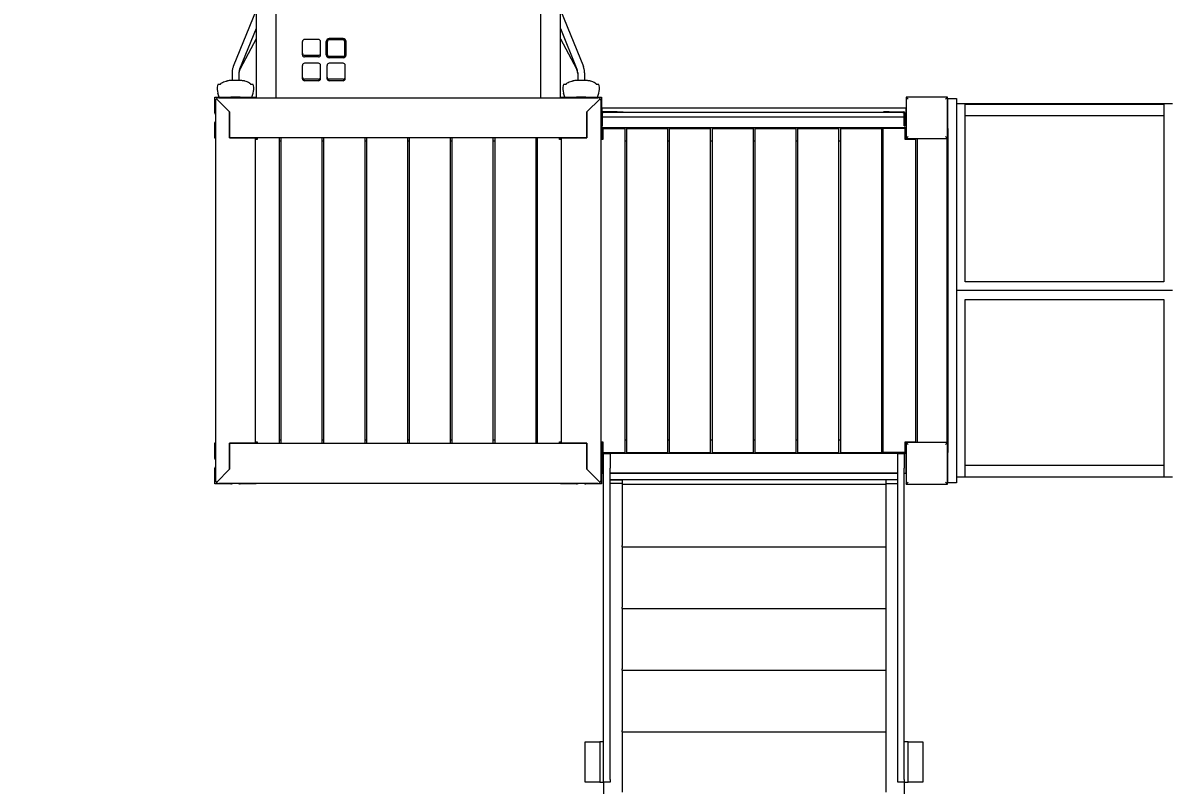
# Model space of a CAD drawing. Extents: x -13189 to 8473, y -8565 to 17872.
# Drawn here: x 308 to 2958, y -3065 to -1300 of the extents above; entities that cross this region are included whole.
import ezdxf

# ---------------------------------------------------------------- set-up
doc = ezdxf.new("R2010")
doc.units = 0
doc.header["$LTSCALE"] = 5
doc.header["$PDMODE"] = 33
doc.header["$PDSIZE"] = 20
for name, color, linetype in [('PRODUCT', 3, 'CONTINUOUS'), ('REFERENCE', 9, 'CONTINUOUS'), ('REVIEW_REQUIRED', 30, 'CONTINUOUS'), ('SAFETY_ZONE', 1, 'CONTINUOUS')]:
    doc.layers.add(name, color=color, linetype=linetype)
doc.styles.add('LG1', font='arial.ttf', dxfattribs={"height": 185})
doc.dimstyles.new('LG_DIM', dxfattribs={"dimtxt": 185, "dimasz": 120, "dimexe": 50, "dimexo": 1, "dimgap": 50, "dimtad": 1, "dimdec": 0, "dimrnd": 10, "dimtxsty": 'LG1', "dimcen": 2.5, "dimclrt": 4, "dimadec": 4, "dimazin": 3, "dimtfac": 1, "dimtdec": 1, "dimtmove": 0, "dimatfit": 3, "dimarcsym": 0})

# ---------------------------------------------------------------- blocks, each defined once
blk = doc.blocks.new('*D4')
at = {"layer": 'REFERENCE', "color": 0, "transparency": 16777216}
for p in [(7074.4, -285.1), (-5530, -747.5), (7074.4, -7182.7)]:
    blk.add_point(p, dxfattribs=at)
at = {"layer": 'REVIEW_REQUIRED', "color": 0, "lineweight": -2, "transparency": 16777216}
for p, q in [((7074.4, -286.1), (7074.4, -7232.7)), ((-5530, -748.5), (-5530, -7232.7)), ((-5410, -7182.7), (134.1, -7182.7)), ((6954.4, -7182.7), (1410.3, -7182.7))]:
    blk.add_line(p, q, dxfattribs=at)
at = {"layer": 'REVIEW_REQUIRED', "color": 0, "transparency": 16777216}
for points in [[(-5410, -7162.7), (-5410, -7202.7), (-5530, -7182.7)], [(6954.4, -7162.7), (6954.4, -7202.7), (7074.4, -7182.7)]]:
    blk.add_solid(points, dxfattribs=at)
at = {"layer": 'REVIEW_REQUIRED', "color": 4, "transparency": 16777216, "char_height": 185, "attachment_point": 5, "style": 'LG1'}
for s, insert in [('\\A1;12600 mm', (772.2, -7038.3)), ('\\A1;[41\'-4{\\H1.000000x;\\S5/8;}"]', (772.2, -7476.5))]:
    blk.add_mtext(s, dxfattribs=dict(at, insert=insert))
blk = doc.blocks.new('*D5')
at = {"layer": 'REFERENCE', "color": 0, "transparency": 16777216}
for p in [(3900, 7859.7), (-2500, -5459.7), (7695.8, -5459.7)]:
    blk.add_point(p, dxfattribs=at)
at = {"layer": 'REVIEW_REQUIRED', "color": 0, "lineweight": -2, "transparency": 16777216}
for p, q in [((3901, 7859.7), (7745.8, 7859.7)), ((7695.8, 7739.7), (7695.8, 3779.3)), ((7695.8, -5339.7), (7695.8, 3130.7)), ((-2499, -5459.7), (7745.8, -5459.7))]:
    blk.add_line(p, q, dxfattribs=at)
at = {"layer": 'REVIEW_REQUIRED', "color": 0, "transparency": 16777216}
for points in [[(7675.8, 7739.7), (7715.8, 7739.7), (7695.8, 7859.7)], [(7675.8, -5339.7), (7715.8, -5339.7), (7695.8, -5459.7)]]:
    blk.add_solid(points, dxfattribs=at)
at = {"layer": 'REVIEW_REQUIRED', "color": 4, "transparency": 16777216, "insert": (7695.8, 3455), "char_height": 185, "attachment_point": 5, "style": 'LG1'}
blk.add_mtext('\\A1;13320 mm\\P [43\'-8 13/16"]', dxfattribs=at)
blk = doc.blocks.new('*D6')
at = {"layer": 'REFERENCE', "color": 0, "transparency": 16777216}
for p in [(3300, 5864.7), (-6041.1, -3464.7), (-3100, -3464.7)]:
    blk.add_point(p, dxfattribs=at)
at = {"layer": 'REVIEW_REQUIRED', "color": 0, "lineweight": -2, "transparency": 16777216}
for p, q in [((3299, 5864.7), (-6091.1, 5864.7)), ((-6041.1, 5744.7), (-6041.1, 2570)), ((-6041.1, -3344.7), (-6041.1, 1921.4)), ((-3101, -3464.7), (-6091.1, -3464.7))]:
    blk.add_line(p, q, dxfattribs=at)
at = {"layer": 'REVIEW_REQUIRED', "color": 0, "transparency": 16777216}
for points in [[(-6061.1, 5744.7), (-6021.1, 5744.7), (-6041.1, 5864.7)], [(-6061.1, -3344.7), (-6021.1, -3344.7), (-6041.1, -3464.7)]]:
    blk.add_solid(points, dxfattribs=at)
at = {"layer": 'REVIEW_REQUIRED', "color": 4, "transparency": 16777216, "insert": (-6041.1, 2245.7), "char_height": 185, "attachment_point": 5, "style": 'LG1'}
blk.add_mtext('\\A1;9330 mm\\P [30\'-7 9/16"]', dxfattribs=at)
blk = doc.blocks.new('Variteemalayerit')
at = {"layer": 'REVIEW_REQUIRED', "invisible_edges": 15}
for points in [[(-10000, -10000, -5), (10000, -10000, -5), (10000, 10000, -5), (-10000, 10000, -5)], [(-10000, -10000, -5), (-10000, -10000, -2000), (10000, -10000, -2000), (10000, -10000, -5)]]:
    blk.add_3dface(points, dxfattribs=at)
blk = doc.blocks.new('*D9')
at = {"layer": 'REFERENCE', "color": 0, "transparency": 16777216}
for p in [(7074.4, -286.1), (-5727.5, -747.5), (7074.4, -8119.4)]:
    blk.add_point(p, dxfattribs=at)
at = {"layer": 'REVIEW_REQUIRED', "color": 0, "lineweight": -2, "transparency": 16777216}
for p, q in [((7074.4, -287.1), (7074.4, -8169.4)), ((-5727.5, -748.5), (-5727.5, -8169.4)), ((-5607.5, -8119.4), (24.1, -8119.4)), ((6954.4, -8119.4), (1322.8, -8119.4))]:
    blk.add_line(p, q, dxfattribs=at)
at = {"layer": 'REVIEW_REQUIRED', "color": 0, "transparency": 16777216}
for points in [[(-5607.5, -8099.4), (-5607.5, -8139.4), (-5727.5, -8119.4)], [(6954.4, -8099.4), (6954.4, -8139.4), (7074.4, -8119.4)]]:
    blk.add_solid(points, dxfattribs=at)
at = {"layer": 'REVIEW_REQUIRED', "color": 4, "transparency": 16777216, "char_height": 185, "attachment_point": 5, "style": 'LG1'}
for s, insert in [('\\A1;12800 mm', (673.4, -7974.9)), ('\\A1;[42\'-0 3/8"]', (673.4, -8289.1))]:
    blk.add_mtext(s, dxfattribs=dict(at, insert=insert))

msp = doc.modelspace()

# ---------------------------------------------------------------- linework, layer by layer
at = {"layer": 'PRODUCT', "linetype": 'Continuous', "lineweight": 0}
for p, q in [((848, 783.9), (848, -1473.5)), ((893, 783.9), (893, -1473.5)), ((1507, -1473.5), (1507, 783.9)), ((1552, -1473.5), (1552, 783.9)), ((848, -1271), (794.8, -1401.3)), ((1552, -1271), (1605.2, -1401.3)), ((848, -1313.3), (809.6, -1407.4)), ((1552, -1313.3), (1590.4, -1407.4)), ((848, -1336.8), (810.6, -1406.9)), ((955, -1374.3), (955, -1343.3)), ((992, -1338.5), (960, -1338.5)), ((997, -1374.3), (997, -1343.3)), ((1010, -1374.3), (1010, -1343.3)), ((1013, -1342.9), (1013, -1343.3)), ((1013, -1374.3), (1013, -1343.3)), ((1049, -1336.5), (1017, -1336.5)), ((1049, -1339.1), (1017, -1339.1)), ((1049, -1339.4), (1017, -1339.4)), ((1053, -1342.9), (1053, -1343.3)), ((1053, -1374.3), (1053, -1343.3)), ((1056, -1374.3), (1056, -1343.3)), ((1552, -1336.8), (1589.4, -1406.9)), ((992, -1375.4), (960, -1375.4)), ((1049, -1378.2), (1017, -1378.2)), ((955, -1429.5), (955, -1398.5)), ((992, -1379.1), (960, -1379.1)), ((992, -1393.7), (960, -1393.7)), ((997, -1429.5), (997, -1398.5)), ((1012, -1429.5), (1012, -1398.5)), ((1049, -1380.7), (1017, -1380.7)), ((1049, -1381.1), (1017, -1381.1)), ((1049, -1393.7), (1017, -1393.7)), ((1054, -1429.5), (1054, -1398.5)), ((792, -1415.7), (792, -1433.5)), ((808, -1415.7), (808, -1433.5)), ((992, -1430.6), (960, -1430.6)), ((1049, -1430.6), (1017, -1430.6)), ((1592, -1415.7), (1592, -1433.5)), ((1608, -1415.7), (1608, -1433.5)), ((764.7, -1442.5), (759.6, -1442.5)), ((800, -1433.5), (789.9, -1433.5)), ((810.1, -1433.5), (800, -1433.5)), ((840.4, -1442.5), (835.3, -1442.5)), ((992, -1434.3), (960, -1434.3)), ((1049, -1434.3), (1017, -1434.3)), ((1564.7, -1442.5), (1559.6, -1442.5)), ((1600, -1433.5), (1589.9, -1433.5)), ((1610.1, -1433.5), (1600, -1433.5)), ((1640.4, -1442.5), (1635.3, -1442.5)), ((752.5, -1509), (752.5, -1472.5)), ((752.5, -1472.5), (789, -1472.5)), ((753.5, -1481.5), (753.5, -2358.5)), ((786.5, -1506.5), (755.8, -1475.8)), ((786.5, -1506.5), (755.8, -1475.8)), ((762.5, -1472.5), (759.2, -1463)), ((761.5, -1473.5), (1638.5, -1473.5)), ((800, -1472.5), (789, -1472.5)), ((811, -1472.5), (800, -1472.5)), ((811, -1472.5), (847.5, -1472.5)), ((837.5, -1472.5), (840.8, -1463)), ((847.5, -1472.5), (847.5, -1473.5)), ((1552.5, -1473.5), (1552.5, -1472.5)), ((1552.5, -1472.5), (1589, -1472.5)), ((1562.5, -1472.5), (1559.2, -1463)), ((1600, -1472.5), (1589, -1472.5)), ((1611, -1472.5), (1600, -1472.5)), ((1611, -1472.5), (1647.5, -1472.5)), ((1644.2, -1475.8), (1613.5, -1506.5)), ((1644.2, -1475.8), (1613.5, -1506.5)), ((1637.5, -1472.5), (1640.8, -1463)), ((1646.5, -2358.5), (1646.5, -1481.5)), ((1647.5, -1472.5), (1647.5, -1509)), ((2448, -1472), (2352, -1472)), ((2352, -1472), (2352, -1568)), ((2448, -1568), (2448, -1472)), ((2448.9, -1545), (2448.9, -1475)), ((2448.9, -1475), (2468.9, -1475)), ((2468.9, -1475), (2468.9, -1545)), ((786.5, -1506.5), (786.5, -1566.5)), ((786.5, -1566.5), (786.5, -1506.5)), ((1613.5, -1566.5), (1613.5, -1506.5)), ((1613.5, -1506.5), (1613.5, -1566.5)), ((1647.5, -1508), (1647.7, -1508)), ((1647.5, -1528.3), (1647.5, -1509)), ((2352, -1497.5), (1648, -1497.5)), ((1648, -1497.5), (1648, -1507.3)), ((1649.5, -1528.3), (1649.5, -1509)), ((1650.5, -1506), (1650.5, -1508)), ((1674, -1506), (1650.5, -1506)), ((1650.5, -1506), (1650.5, -1506)), ((1650.5, -1508), (1650.5, -1508)), ((1652.4, -1508), (1650.5, -1508)), ((2344.6, -1508), (1652.4, -1508)), ((1674, -1506), (1674, -1508)), ((1683.7, -1506), (1674, -1506)), ((1683.7, -1506), (1683.7, -1508)), ((1683.7, -1506), (1697.5, -1506)), ((1697.5, -1508), (1697.5, -1506)), ((2313.3, -1506), (2299.5, -1506)), ((2299.5, -1506), (2299.5, -1508)), ((2313.3, -1506), (2313.3, -1508)), ((2313.3, -1506), (2323, -1506)), ((2323, -1506), (2323, -1508)), ((2323, -1506), (2346.5, -1506)), ((2344.6, -1508), (2346.5, -1508)), ((2346.5, -1506), (2346.5, -1508)), ((2346.5, -1506), (2346.5, -1506)), ((2346.5, -1508), (2346.5, -1508)), ((2347.5, -1528.3), (2347.5, -1509)), ((2349.3, -1508), (2349.5, -1508)), ((2349.5, -1509), (2349.5, -1508)), ((2349.5, -1528.3), (2349.5, -1509)), ((2352, -1542.5), (2352, -1497.5)), ((2968.5, -1488), (2468.9, -1488)), ((2968.5, -1488), (2468.9, -1488)), ((2488.5, -1488.5), (2948.5, -1488.5)), ((2488.5, -1900), (2488.5, -1488.5)), ((2948.5, -1488.5), (2948.5, -1900)), ((752.5, -1567.5), (752.5, -1531)), ((1649.5, -1528.3), (1647.5, -1528.3)), ((1647.5, -1531), (1647.5, -1528.3)), ((1647.5, -1531), (1647.5, -1567.5)), ((1649.5, -1518), (2347.5, -1518)), ((1649.5, -1538.3), (1649.5, -1528.3)), ((2347.5, -1538.3), (2347.5, -1528.3)), ((2347.5, -1528.3), (2349.5, -1528.3)), ((2349.5, -1538.3), (2349.5, -1528.3)), ((2948.5, -1515.5), (2488.5, -1515.5)), ((1647.5, -1538.3), (1649.5, -1538.3)), ((1648, -1538.3), (1648, -1542.5)), ((1648, -1542.5), (2352, -1542.5)), ((1649, -1570), (1649, -1542.5)), ((1650, -1545), (1650, -1570)), ((1650, -1545), (1701, -1545)), ((1701, -1545), (1701, -2295)), ((1705, -1545), (1800, -1545)), ((1705, -1545), (1705, -2295)), ((1800, -1545), (1800, -2295)), ((1804, -1545), (1899, -1545)), ((1804, -1545), (1804, -2295)), ((1899, -1545), (1899, -2295)), ((1903, -1545), (1998, -1545)), ((1903, -1545), (1903, -2295)), ((1998, -1545), (1998, -2295)), ((2002, -1545), (2097, -1545)), ((2002, -1545), (2002, -2295)), ((2097, -1545), (2097, -2295)), ((2101, -1545), (2196, -1545)), ((2101, -1545), (2101, -2295)), ((2196, -1545), (2196, -2295)), ((2200, -1545), (2295, -1545)), ((2200, -1545), (2200, -2295)), ((2295, -1545), (2295, -2295)), ((2299, -2295), (2299, -1545)), ((2350, -1545), (2299, -1545)), ((2347.5, -1538.3), (2349.5, -1538.3)), ((2350, -1570), (2350, -1545)), ((2351, -1570), (2351, -1542.5)), ((2448.9, -1545), (2448.9, -2295)), ((2468.9, -1545), (2468.9, -2295)), ((753.5, -1567.5), (752.5, -1567.5)), ((786.5, -1566.5), (846.5, -1566.5)), ((1613.5, -1566.5), (786.5, -1566.5)), ((846.5, -2273.5), (846.5, -1566.5)), ((847.5, -1567.5), (846.5, -1567.5)), ((850, -1570), (846.5, -1570)), ((847.5, -1566.5), (847.5, -1567.5)), ((849, -1570), (849, -1566.5)), ((850, -1566.5), (850, -1570)), ((901, -1566.5), (901, -2273.5)), ((905, -1574.4), (901, -1574.4)), ((905, -1566.5), (905, -2273.5)), ((1000, -1566.5), (1000, -2273.5)), ((1004, -1574.4), (1000, -1574.4)), ((1004, -1566.5), (1004, -2273.5)), ((1099, -1566.5), (1099, -2273.5)), ((1103, -1574.4), (1099, -1574.4)), ((1103, -1566.5), (1103, -2273.5)), ((1198, -1566.5), (1198, -2273.5)), ((1202, -1574.4), (1198, -1574.4)), ((1202, -1566.5), (1202, -2273.5)), ((1297, -1566.5), (1297, -2273.5)), ((1301, -1574.4), (1297, -1574.4)), ((1301, -1566.5), (1301, -2273.5)), ((1396, -1566.5), (1396, -2273.5)), ((1400, -1574.4), (1396, -1574.4)), ((1400, -1566.5), (1400, -2273.5)), ((1495, -1566.5), (1495, -2273.5)), ((1499, -1574.4), (1495, -1574.4)), ((1499, -2273.5), (1499, -1566.5)), ((1550, -1570), (1550, -1566.5)), ((1553.5, -1570), (1550, -1570)), ((1551, -1570), (1551, -1566.5)), ((1552.5, -1567.5), (1552.5, -1566.5)), ((1553.5, -1567.5), (1552.5, -1567.5)), ((1553.5, -1566.5), (1613.5, -1566.5)), ((1553.5, -1566.5), (1553.5, -2273.5)), ((1647.5, -1567.5), (1646.5, -1567.5)), ((1650, -1570), (1646.5, -1570)), ((1705, -1574.4), (1701, -1574.4)), ((1804, -1574.4), (1800, -1574.4)), ((1903, -1574.4), (1899, -1574.4)), ((2002, -1574.4), (1998, -1574.4)), ((2101, -1574.4), (2097, -1574.4)), ((2200, -1574.4), (2196, -1574.4)), ((2299, -1574.4), (2295, -1574.4)), ((2375, -1570), (2350, -1570)), ((2352, -1568), (2448, -1568)), ((2375, -2270), (2375, -1570)), ((2377.5, -1568.5), (2377.5, -2272)), ((2447.5, -1568.5), (2377.5, -1568.5)), ((2447.5, -2272), (2447.5, -1568.5)), ((2948.5, -1900), (2488.5, -1900)), ((2968.5, -1920), (2468.9, -1920)), ((2968.5, -1920.2), (2468.9, -1920.2)), ((2488.5, -1940.4), (2948.5, -1940.4)), ((2488.5, -2351.8), (2488.5, -1940.4)), ((2948.5, -1940.4), (2948.5, -2351.8)), ((752.5, -2309), (752.5, -2272.5)), ((752.5, -2272.5), (753.5, -2272.5)), ((786.5, -2333.5), (786.5, -2273.5)), ((786.5, -2273.5), (1613.5, -2273.5)), ((846.5, -2273.5), (786.5, -2273.5)), ((786.5, -2273.5), (786.5, -2333.5)), ((846.5, -2270), (850, -2270)), ((846.5, -2272.5), (847.5, -2272.5)), ((847.5, -2272.5), (847.5, -2273.5)), ((849, -2270), (849, -2273.5)), ((850, -2270), (850, -2273.5)), ((901, -2265.6), (905, -2265.6)), ((1000, -2265.6), (1004, -2265.6)), ((1099, -2265.6), (1103, -2265.6)), ((1198, -2265.6), (1202, -2265.6)), ((1297, -2265.6), (1301, -2265.6)), ((1396, -2265.6), (1400, -2265.6)), ((1495, -2265.6), (1499, -2265.6)), ((1550, -2270), (1553.5, -2270)), ((1550, -2273.5), (1550, -2270)), ((1551, -2270), (1551, -2273.5)), ((1552.5, -2273.5), (1552.5, -2272.5)), ((1552.5, -2272.5), (1553.5, -2272.5)), ((1613.5, -2273.5), (1553.5, -2273.5)), ((1613.5, -2273.5), (1613.5, -2333.5)), ((1613.5, -2333.5), (1613.5, -2273.5)), ((1646.5, -2270), (1650, -2270)), ((1646.5, -2272.5), (1647.5, -2272.5)), ((1647.5, -2272.5), (1647.5, -2309)), ((1649, -2270), (1649, -2297.5)), ((1650, -2270), (1650, -2295)), ((1701, -2265.6), (1705, -2265.6)), ((1800, -2265.6), (1804, -2265.6)), ((1899, -2265.6), (1903, -2265.6)), ((1998, -2265.6), (2002, -2265.6)), ((2097, -2265.6), (2101, -2265.6)), ((2196, -2265.6), (2200, -2265.6)), ((2295, -2265.6), (2299, -2265.6)), ((2350, -2270), (2375, -2270)), ((2350, -2295), (2350, -2270)), ((2351, -2270), (2351, -2297.5)), ((2448, -2272), (2352, -2272)), ((2352, -2272), (2352, -2368)), ((2448, -2368), (2448, -2272)), ((1652, -2297.5), (1648, -2297.5)), ((1648, -2297.5), (1648, -2342.5)), ((1650, -2295), (1701, -2295)), ((1652, -2297.5), (1667, -2297.5)), ((1652, -2331.5), (1652, -2297.5)), ((2333, -2297.5), (1667, -2297.5)), ((1667, -2297.5), (1667, -2331.5)), ((1705, -2295), (1800, -2295)), ((1804, -2295), (1899, -2295)), ((1903, -2295), (1998, -2295)), ((2002, -2295), (2097, -2295)), ((2101, -2295), (2196, -2295)), ((2200, -2295), (2295, -2295)), ((2350, -2295), (2299, -2295)), ((2333, -2297.5), (2348, -2297.5)), ((2333, -2331.5), (2333, -2297.5)), ((2352, -2297.5), (2348, -2297.5)), ((2348, -2297.5), (2348, -2331.5)), ((2352, -2342.5), (2352, -2297.5)), ((2448.9, -2365), (2448.9, -2295)), ((2468.9, -2295), (2468.9, -2365)), ((752.5, -2367.5), (752.5, -2331)), ((1647.5, -2331), (1647.5, -2367.5)), ((1652, -3051.9), (1652, -2331.5)), ((1667, -3051.9), (1667, -2331.5)), ((2333, -3051.9), (2333, -2331.5)), ((2348, -3051.9), (2348, -2331.5)), ((2948.5, -2325), (2488.5, -2325)), ((755.8, -2364.2), (786.5, -2333.5)), ((755.8, -2364.2), (786.5, -2333.5)), ((1613.5, -2333.5), (1644.2, -2364.2)), ((1613.5, -2333.5), (1644.2, -2364.2)), ((1648, -2342.5), (1652, -2342.5)), ((1667, -2342.5), (2333, -2342.5)), ((2333, -2343), (1667, -2343)), ((1667, -2358), (1695, -2358)), ((2333, -2358), (1667, -2358)), ((1695, -2343), (1695, -2342.5)), ((1695, -2358), (1695, -2366.8)), ((2305, -2343), (2305, -2342.5)), ((2333, -2358), (2305, -2358)), ((2305, -2358), (2305, -2366.8)), ((2348, -2342.5), (2352, -2342.5)), ((2968.5, -2352.2), (2468.9, -2352.2)), ((2948.5, -2351.8), (2488.5, -2351.8)), ((789, -2367.5), (752.5, -2367.5)), ((1638.5, -2366.5), (761.5, -2366.5)), ((847.5, -2367.5), (811, -2367.5)), ((847.5, -2366.5), (847.5, -2367.5)), ((1552.5, -2367.5), (1552.5, -2366.5)), ((1589, -2367.5), (1552.5, -2367.5)), ((1647.5, -2367.5), (1611, -2367.5)), ((1695, -2366.8), (1667, -2366.8)), ((1695, -2366.8), (1695, -2510.2)), ((1695, -2368.5), (2305, -2368.5)), ((2305, -2366.8), (2305, -2510.2)), ((2305, -2366.8), (2333, -2366.8)), ((2352, -2368), (2448, -2368)), ((2468.9, -2365), (2448.9, -2365)), ((1695, -2513.5), (1695, -2510.2)), ((1695, -2513.5), (1695, -2653)), ((1695, -2513.5), (2305, -2513.5)), ((2305, -2510.2), (2305, -2513.5)), ((2305, -2513.5), (2305, -2653)), ((1695, -2656.2), (1695, -2653)), ((1695, -2656.2), (1695, -2795.7)), ((1695, -2656.2), (2305, -2656.2)), ((2305, -2653), (2305, -2656.2)), ((2305, -2656.2), (2305, -2795.7)), ((1695, -2798.9), (1695, -2795.7)), ((1695, -2798.9), (1695, -2938.4)), ((1695, -2798.9), (2305, -2798.9)), ((2305, -2795.7), (2305, -2798.9)), ((2305, -2798.9), (2305, -2938.4)), ((1695, -2941.7), (1695, -2938.4)), ((1695, -2941.7), (1695, -3081.1)), ((1695, -2941.7), (2305, -2941.7)), ((2305, -2938.4), (2305, -2941.7)), ((2305, -2941.7), (2305, -3081.1)), ((1609, -3057.9), (1609, -2964.9)), ((1609, -2964.9), (1643, -2964.9)), ((1643, -2964.9), (1643, -3057.9)), ((1652, -2964.9), (1643, -2964.9)), ((2357, -2964.9), (2348, -2964.9)), ((2357, -3057.9), (2357, -2964.9)), ((2357, -2964.9), (2391, -2964.9)), ((2391, -2964.9), (2391, -3057.9)), ((1643, -3057.9), (1609, -3057.9)), ((1643, -3057.9), (1652, -3057.9)), ((1652, -3057.8), (1652, -3051.9)), ((1652, -3057.9), (1652, -3057.8)), ((1667, -3057.9), (1652, -3057.9)), ((1652, -3057.9), (1652, -3098.9)), ((1667, -3051.9), (1667, -3057.9)), ((2333, -3057.9), (2333, -3051.9)), ((2348, -3057.9), (2333, -3057.9)), ((2348, -3051.9), (2348, -3057.8)), ((2348, -3057.8), (2348, -3057.9)), ((2348, -3057.9), (2357, -3057.9)), ((2348, -3057.9), (2348, -3098.9)), ((2391, -3057.9), (2357, -3057.9))]:
    msp.add_line(p, q, dxfattribs=at)
for centre, radius, start, end in [((789.5, -1452.6), 32, 166.8467, 199), ((766.1, -1447.1), 8, 144.7211, 166.8467), ((792, -1503.5), 70, 91.7, 98.8417), ((808, -1503.5), 70, 81.1583, 88.3), ((833.9, -1447.1), 8, 13.1533, 35.2789), ((810.5, -1452.6), 32, 341, 13.1533), ((1589.5, -1452.6), 32, 166.8467, 199), ((1566.1, -1447.1), 8, 144.7211, 166.8467), ((1592, -1503.5), 70, 91.7, 98.8417), ((1608, -1503.5), 70, 81.1583, 88.3), ((1633.9, -1447.1), 8, 13.1533, 35.2789), ((1610.5, -1452.6), 32, 341, 13.1533), ((761.5, -1481.5), 8, 135, 180), ((761.5, -1481.5), 8, 90, 135), ((789, -1480.5), 8, 61.045, 90), ((811, -1480.5), 8, 90, 118.955), ((1589, -1480.5), 8, 61.045, 90), ((1611, -1480.5), 8, 90, 118.955), ((1638.5, -1481.5), 8, 45, 90), ((1638.5, -1481.5), 8, 0, 45), ((760.5, -1509), 8, 180, 208.955), ((1639.5, -1509), 8, 331.045, 0), ((1650.5, -1509), 3, 90, 180), ((1650.5, -1509), 1, 90, 180), ((2346.5, -1509), 3, 0, 90), ((2346.5, -1509), 1, 0, 90), ((760.5, -1531), 8, 151.045, 180), ((1639.5, -1531), 8, 0, 28.955), ((760.5, -2309), 8, 180, 208.955), ((760.5, -2331), 8, 151.045, 180), ((1639.5, -2309), 8, 331.045, 0), ((1639.5, -2331), 8, 0, 28.955), ((761.5, -2358.5), 8, 180, 225), ((1638.5, -2358.5), 8, 315, 0), ((761.5, -2358.5), 8, 225, 270), ((789, -2359.5), 8, 270, 298.955), ((811, -2359.5), 8, 241.045, 270), ((1589, -2359.5), 8, 270, 298.955), ((1611, -2359.5), 8, 241.045, 270), ((1638.5, -2358.5), 8, 270, 315)]:
    msp.add_arc(centre, radius, start, end, dxfattribs=at)
for centre, major_axis, start_param, end_param in [((960, -1343.3), (5, 0), 1.570796, 3.141593), ((992, -1343.3), (5, 0), 0, 1.570796), ((1017, -1343.3), (7, 0), 1.570796, 3.141593), ((1017, -1342.9), (4, 0), 1.570796, 3.141593), ((1017, -1343.3), (4, 0), 1.570796, 3.141593), ((1049, -1343.3), (7, 0), 0, 1.570796), ((1049, -1342.9), (4, 0), 0, 1.570796), ((1049, -1343.3), (4, 0), 0, 1.570796), ((960, -1370.5), (5, 0), 3.141593, 4.712389), ((960, -1374.3), (5, 0), 3.141593, 4.712389), ((992, -1370.5), (5, 0), 4.712389, 6.283185), ((992, -1374.3), (5, 0), 4.712389, 6.283185), ((1017, -1373.9), (7, 0), 3.141593, 4.712389), ((1017, -1374.3), (7, 0), 3.141593, 4.712389), ((1017, -1374.3), (4, 0), 3.141593, 4.712389), ((1049, -1373.9), (7, 0), 4.712389, 6.283185), ((1049, -1374.3), (4, 0), 4.712389, 6.283185), ((1049, -1374.3), (7, 0), 4.712389, 6.283185), ((960, -1398.5), (5, 0), 1.570796, 3.141593), ((992, -1398.5), (5, 0), 0, 1.570796), ((1017, -1398.5), (5, 0), 1.570796, 3.141593), ((1049, -1398.5), (5, 0), 0, 1.570796), ((960, -1425.7), (5, 0), 3.141593, 4.712389), ((960, -1429.5), (5, 0), 3.141593, 4.712389), ((992, -1425.7), (5, 0), 4.712389, 6.283185), ((992, -1429.5), (5, 0), 4.712389, 6.283185), ((1017, -1425.7), (5, 0), 3.141593, 4.712389), ((1017, -1429.5), (5, 0), 3.141593, 4.712389), ((1049, -1425.7), (5, 0), 4.712389, 6.283185), ((1049, -1429.5), (5, 0), 4.712389, 6.283185)]:
    msp.add_ellipse(centre, major_axis=major_axis, ratio=0.968246, start_param=start_param, end_param=end_param, dxfattribs=at)
for points, knots in [([(794.8, -1401.3), (794.5, -1402.2), (794.1, -1403.2), (793.5, -1405), (793.3, -1406), (792.8, -1407.9), (792.6, -1408.9), (792.3, -1410.8), (792.2, -1411.8), (792, -1413.7), (792, -1414.7), (792, -1415.7)], [2.7654404, 2.7654404, 2.7654404, 2.7654404, 2.8406708, 2.8406708, 2.9159013, 2.9159013, 2.9911317, 2.9911317, 3.0663622, 3.0663622, 3.1415927, 3.1415927, 3.1415927, 3.1415927]), ([(1608, -1415.7), (1608, -1414.7), (1608, -1413.7), (1607.8, -1411.8), (1607.7, -1410.8), (1607.4, -1408.9), (1607.2, -1407.9), (1606.7, -1406), (1606.5, -1405), (1605.9, -1403.2), (1605.5, -1402.2), (1605.2, -1401.3)], [0, 0, 0, 0, 0.0752305, 0.0752305, 0.1504609, 0.1504609, 0.2256914, 0.2256914, 0.3009218, 0.3009218, 0.3761523, 0.3761523, 0.3761523, 0.3761523]), ([(810.6, -1406.9), (810.3, -1407.5), (810, -1408.2), (809.4, -1409.6), (809.2, -1410.2), (808.7, -1411.6), (808.6, -1412.3), (808.3, -1413.7), (808.2, -1414.5), (808, -1415.9), (808, -1416.6), (808, -1417.3)], [2.6652537, 2.6652537, 2.6652537, 2.6652537, 2.7605215, 2.7605215, 2.8557893, 2.8557893, 2.9510571, 2.9510571, 3.0463249, 3.0463249, 3.1415927, 3.1415927, 3.1415927, 3.1415927]), ([(809.6, -1407.4), (809.4, -1407.9), (809.2, -1408.4), (808.9, -1409.5), (808.7, -1410.1), (808.5, -1411.2), (808.4, -1411.7), (808.2, -1412.9), (808.1, -1413.4), (808, -1414.6), (808, -1415.1), (808, -1415.7)], [2.7654404, 2.7654404, 2.7654404, 2.7654404, 2.8406708, 2.8406708, 2.9159013, 2.9159013, 2.9911317, 2.9911317, 3.0663622, 3.0663622, 3.1415927, 3.1415927, 3.1415927, 3.1415927]), ([(1592, -1417.3), (1592, -1416.6), (1592, -1415.9), (1591.8, -1414.5), (1591.7, -1413.7), (1591.4, -1412.3), (1591.3, -1411.6), (1590.8, -1410.2), (1590.6, -1409.6), (1590, -1408.2), (1589.7, -1407.5), (1589.4, -1406.9)], [0, 0, 0, 0, 0.0952678, 0.0952678, 0.1905356, 0.1905356, 0.2858034, 0.2858034, 0.3810712, 0.3810712, 0.476339, 0.476339, 0.476339, 0.476339]), ([(1592, -1415.7), (1592, -1415.1), (1592, -1414.6), (1591.9, -1413.4), (1591.8, -1412.9), (1591.6, -1411.7), (1591.5, -1411.2), (1591.3, -1410.1), (1591.1, -1409.5), (1590.8, -1408.4), (1590.6, -1407.9), (1590.4, -1407.4)], [0, 0, 0, 0, 0.0752305, 0.0752305, 0.1504609, 0.1504609, 0.2256914, 0.2256914, 0.3009218, 0.3009218, 0.3761523, 0.3761523, 0.3761523, 0.3761523]), ([(764.7, -1442.5), (765, -1441.9), (765.4, -1441.4), (766, -1440.7), (766.3, -1440.5), (766.7, -1440.2), (766.9, -1440), (767.2, -1439.8)], [0.000000242, 0.000000242, 0.000000242, 0.000000242, 0.002114103, 0.002114103, 0.003171033, 0.003171033, 0.004227963, 0.004227963, 0.004227963, 0.004227963]), ([(764.7, -1442.5), (765, -1441.9), (765.4, -1441.4), (765.8, -1441), (765.8, -1441), (765.8, -1440.9)], [0.000000242, 0.000000242, 0.000000242, 0.000000242, 0.002114103, 0.002114103, 0.002132149, 0.002132149, 0.002132149, 0.002132149]), ([(765.8, -1441), (765.8, -1441), (765.8, -1441), (765.6, -1441.2), (765.4, -1441.4), (765.1, -1441.9), (764.9, -1442.2), (764.7, -1442.5)], [0.002113316, 0.002113316, 0.002113316, 0.002113316, 0.002114988, 0.002114988, 0.003172238, 0.003172238, 0.004229489, 0.004229489, 0.004229489, 0.004229489]), ([(765.8, -1441), (765.8, -1441), (765.8, -1441), (765.6, -1441.2), (765.4, -1441.4), (765.1, -1441.9), (764.9, -1442.2), (764.7, -1442.5)], [0.002113316, 0.002113316, 0.002113316, 0.002113316, 0.002114988, 0.002114988, 0.003172238, 0.003172238, 0.004229489, 0.004229489, 0.004229489, 0.004229489]), ([(778.2, -1435.1), (778.7, -1435), (779.1, -1434.8), (779.6, -1434.7), (779.8, -1434.6), (780.1, -1434.6), (780.3, -1434.5), (780.7, -1434.4), (780.9, -1434.4), (781.1, -1434.3), (781.1, -1434.3), (781.2, -1434.3), (781.2, -1434.3), (781.2, -1434.3)], [0.000143327, 0.000143327, 0.000143327, 0.000143327, 0.002148725, 0.002148725, 0.003151424, 0.003151424, 0.004154123, 0.004154123, 0.006159521, 0.006159521, 0.00716222, 0.00716222, 0.008164918, 0.008164918, 0.008164918, 0.008164918]), ([(821.8, -1435.1), (821.3, -1435), (820.9, -1434.8), (820.4, -1434.7), (820.2, -1434.6), (819.9, -1434.6), (819.7, -1434.5), (819.3, -1434.4), (819.1, -1434.4), (818.9, -1434.3), (818.9, -1434.3), (818.8, -1434.3), (818.8, -1434.3), (818.8, -1434.3)], [0.000143327, 0.000143327, 0.000143327, 0.000143327, 0.002148725, 0.002148725, 0.003151424, 0.003151424, 0.004154123, 0.004154123, 0.006159521, 0.006159521, 0.00716222, 0.00716222, 0.008164918, 0.008164918, 0.008164918, 0.008164918]), ([(835.3, -1442.5), (835, -1441.9), (834.6, -1441.4), (834, -1440.7), (833.7, -1440.5), (833.3, -1440.2), (833.1, -1440), (832.8, -1439.8)], [0.000000242, 0.000000242, 0.000000242, 0.000000242, 0.002114103, 0.002114103, 0.003171033, 0.003171033, 0.004227963, 0.004227963, 0.004227963, 0.004227963]), ([(835.3, -1442.5), (835, -1441.9), (834.6, -1441.4), (834.2, -1441), (834.2, -1441), (834.2, -1440.9)], [0.000000242, 0.000000242, 0.000000242, 0.000000242, 0.002114103, 0.002114103, 0.002132149, 0.002132149, 0.002132149, 0.002132149]), ([(834.2, -1441), (834.2, -1441), (834.2, -1441), (834.4, -1441.2), (834.6, -1441.4), (834.9, -1441.9), (835.1, -1442.2), (835.3, -1442.5)], [0.002113316, 0.002113316, 0.002113316, 0.002113316, 0.002114988, 0.002114988, 0.003172238, 0.003172238, 0.004229489, 0.004229489, 0.004229489, 0.004229489]), ([(834.2, -1441), (834.2, -1441), (834.2, -1441), (834.4, -1441.2), (834.6, -1441.4), (834.9, -1441.9), (835.1, -1442.2), (835.3, -1442.5)], [0.002113316, 0.002113316, 0.002113316, 0.002113316, 0.002114988, 0.002114988, 0.003172238, 0.003172238, 0.004229489, 0.004229489, 0.004229489, 0.004229489]), ([(1564.7, -1442.5), (1565, -1441.9), (1565.4, -1441.4), (1566, -1440.7), (1566.3, -1440.5), (1566.7, -1440.2), (1566.9, -1440), (1567.2, -1439.8)], [0.000000242, 0.000000242, 0.000000242, 0.000000242, 0.002114103, 0.002114103, 0.003171033, 0.003171033, 0.004227963, 0.004227963, 0.004227963, 0.004227963]), ([(1564.7, -1442.5), (1565, -1441.9), (1565.4, -1441.4), (1565.8, -1441), (1565.8, -1441), (1565.8, -1440.9)], [0.000000242, 0.000000242, 0.000000242, 0.000000242, 0.002114103, 0.002114103, 0.002132149, 0.002132149, 0.002132149, 0.002132149]), ([(1565.8, -1441), (1565.8, -1441), (1565.8, -1441), (1565.6, -1441.2), (1565.4, -1441.4), (1565.1, -1441.9), (1564.9, -1442.2), (1564.7, -1442.5)], [0.002113316, 0.002113316, 0.002113316, 0.002113316, 0.002114988, 0.002114988, 0.003172238, 0.003172238, 0.004229489, 0.004229489, 0.004229489, 0.004229489]), ([(1565.8, -1441), (1565.8, -1441), (1565.8, -1441), (1565.6, -1441.2), (1565.4, -1441.4), (1565.1, -1441.9), (1564.9, -1442.2), (1564.7, -1442.5)], [0.002113316, 0.002113316, 0.002113316, 0.002113316, 0.002114988, 0.002114988, 0.003172238, 0.003172238, 0.004229489, 0.004229489, 0.004229489, 0.004229489]), ([(1578.2, -1435.1), (1578.7, -1435), (1579.1, -1434.8), (1579.6, -1434.7), (1579.8, -1434.6), (1580.1, -1434.6), (1580.3, -1434.5), (1580.7, -1434.4), (1580.9, -1434.4), (1581.1, -1434.3), (1581.1, -1434.3), (1581.2, -1434.3), (1581.2, -1434.3), (1581.2, -1434.3)], [0.000143327, 0.000143327, 0.000143327, 0.000143327, 0.002148725, 0.002148725, 0.003151424, 0.003151424, 0.004154123, 0.004154123, 0.006159521, 0.006159521, 0.00716222, 0.00716222, 0.008164918, 0.008164918, 0.008164918, 0.008164918]), ([(1621.8, -1435.1), (1621.3, -1435), (1620.9, -1434.8), (1620.4, -1434.7), (1620.2, -1434.6), (1619.9, -1434.6), (1619.7, -1434.5), (1619.3, -1434.4), (1619.1, -1434.4), (1618.9, -1434.3), (1618.9, -1434.3), (1618.8, -1434.3), (1618.8, -1434.3), (1618.8, -1434.3)], [0.000143327, 0.000143327, 0.000143327, 0.000143327, 0.002148725, 0.002148725, 0.003151424, 0.003151424, 0.004154123, 0.004154123, 0.006159521, 0.006159521, 0.00716222, 0.00716222, 0.008164918, 0.008164918, 0.008164918, 0.008164918]), ([(1635.3, -1442.5), (1635, -1441.9), (1634.6, -1441.4), (1634, -1440.7), (1633.7, -1440.5), (1633.3, -1440.2), (1633.1, -1440), (1632.8, -1439.8)], [0.000000242, 0.000000242, 0.000000242, 0.000000242, 0.002114103, 0.002114103, 0.003171033, 0.003171033, 0.004227963, 0.004227963, 0.004227963, 0.004227963]), ([(1635.3, -1442.5), (1635, -1441.9), (1634.6, -1441.4), (1634.2, -1441), (1634.2, -1441), (1634.2, -1440.9)], [0.000000242, 0.000000242, 0.000000242, 0.000000242, 0.002114103, 0.002114103, 0.002132149, 0.002132149, 0.002132149, 0.002132149]), ([(1634.2, -1441), (1634.2, -1441), (1634.2, -1441), (1634.4, -1441.2), (1634.6, -1441.4), (1634.9, -1441.9), (1635.1, -1442.2), (1635.3, -1442.5)], [0.002113316, 0.002113316, 0.002113316, 0.002113316, 0.002114988, 0.002114988, 0.003172238, 0.003172238, 0.004229489, 0.004229489, 0.004229489, 0.004229489]), ([(1634.2, -1441), (1634.2, -1441), (1634.2, -1441), (1634.4, -1441.2), (1634.6, -1441.4), (1634.9, -1441.9), (1635.1, -1442.2), (1635.3, -1442.5)], [0.002113316, 0.002113316, 0.002113316, 0.002113316, 0.002114988, 0.002114988, 0.003172238, 0.003172238, 0.004229489, 0.004229489, 0.004229489, 0.004229489]), ([(2356.6, -1476.6), (2356.6, -1476.6), (2356.6, -1476.6), (2356.1, -1476.1), (2355.5, -1475.5), (2353.9, -1473.9), (2353.1, -1473.1), (2352.2, -1472.2), (2352, -1472), (2352, -1472)], [-0.054665, -0.054665, -0.054665, -0.054665, 0, 0, 2.886993, 2.886993, 9.76026, 9.76026, 14.748006, 14.748006, 14.748006, 14.748006]), ([(2443.4, -1476.6), (2443.4, -1476.6), (2443.4, -1476.6), (2443.9, -1476.1), (2444.5, -1475.5), (2446.1, -1473.9), (2446.9, -1473.1), (2447.8, -1472.2), (2448, -1472), (2448, -1472)], [-0.054665, -0.054665, -0.054665, -0.054665, 0, 0, 2.886993, 2.886993, 9.76026, 9.76026, 14.748006, 14.748006, 14.748006, 14.748006]), ([(2352, -1568), (2352, -1568), (2352.2, -1567.8), (2353.1, -1566.9), (2353.9, -1566.1), (2355.5, -1564.5), (2356.1, -1563.9), (2356.6, -1563.4), (2356.6, -1563.4), (2356.6, -1563.4)], [20.558259, 20.558259, 20.558259, 20.558259, 24.227592, 24.227592, 29.284044, 29.284044, 31.407917, 31.407917, 31.448132, 31.448132, 31.448132, 31.448132]), ([(2443.4, -1563.4), (2443.4, -1563.4), (2443.4, -1563.4), (2443.9, -1563.9), (2444.5, -1564.5), (2446.1, -1566.1), (2446.9, -1566.9), (2447.8, -1567.8), (2448, -1568), (2448, -1568)], [-0.054665, -0.054665, -0.054665, -0.054665, 0, 0, 2.886993, 2.886993, 9.76026, 9.76026, 14.748006, 14.748006, 14.748006, 14.748006]), ([(2356.6, -2276.6), (2356.6, -2276.6), (2356.6, -2276.6), (2356.1, -2276.1), (2355.5, -2275.5), (2353.9, -2273.9), (2353.1, -2273.1), (2352.2, -2272.2), (2352, -2272), (2352, -2272)], [-0.054665, -0.054665, -0.054665, -0.054665, 0, 0, 2.886993, 2.886993, 9.76026, 9.76026, 14.748006, 14.748006, 14.748006, 14.748006]), ([(2443.4, -2276.6), (2443.4, -2276.6), (2443.4, -2276.6), (2443.9, -2276.1), (2444.5, -2275.5), (2446.1, -2273.9), (2446.9, -2273.1), (2447.8, -2272.2), (2448, -2272), (2448, -2272)], [-0.054665, -0.054665, -0.054665, -0.054665, 0, 0, 2.886993, 2.886993, 9.76026, 9.76026, 14.748006, 14.748006, 14.748006, 14.748006]), ([(2352, -2368), (2352, -2368), (2352.2, -2367.8), (2353.1, -2366.9), (2353.9, -2366.1), (2355.5, -2364.5), (2356.1, -2363.9), (2356.6, -2363.4), (2356.6, -2363.4), (2356.6, -2363.4)], [20.558259, 20.558259, 20.558259, 20.558259, 24.227592, 24.227592, 29.284044, 29.284044, 31.407917, 31.407917, 31.448132, 31.448132, 31.448132, 31.448132]), ([(2443.4, -2363.4), (2443.4, -2363.4), (2443.4, -2363.4), (2443.9, -2363.9), (2444.5, -2364.5), (2446.1, -2366.1), (2446.9, -2366.9), (2447.8, -2367.8), (2448, -2368), (2448, -2368)], [-0.054665, -0.054665, -0.054665, -0.054665, 0, 0, 2.886993, 2.886993, 9.76026, 9.76026, 14.748006, 14.748006, 14.748006, 14.748006])]:
    msp.add_open_spline(points, degree=3, knots=knots, dxfattribs=at)
for points in [[(767.2, -1439.8), (770.8, -1437.7), (774.4, -1436.1), (778.2, -1435.1)], [(779.3, -1434.8), (779.3, -1434.8), (779.4, -1434.8), (779.4, -1434.8)], [(820.7, -1434.8), (820.7, -1434.8), (820.6, -1434.8), (820.6, -1434.8)], [(832.8, -1439.8), (829.2, -1437.7), (825.6, -1436.1), (821.8, -1435.1)], [(1567.2, -1439.8), (1570.8, -1437.7), (1574.4, -1436.1), (1578.2, -1435.1)], [(1579.3, -1434.8), (1579.3, -1434.8), (1579.4, -1434.8), (1579.4, -1434.8)], [(1620.7, -1434.8), (1620.7, -1434.8), (1620.6, -1434.8), (1620.6, -1434.8)], [(1632.8, -1439.8), (1629.2, -1437.7), (1625.6, -1436.1), (1621.8, -1435.1)]]:
    msp.add_open_spline(points, degree=3, dxfattribs=at)
at = {"layer": 'SAFETY_ZONE', "linetype": 'Continuous', "lineweight": 0}
msp.add_arc((778.5, -2341.5), 1501, 180, 270, dxfattribs=at)

# ---------------------------------------------------------------- block references
at = {"layer": 'REVIEW_REQUIRED'}
msp.add_blockref('Variteemalayerit', (-3189.1, 7872.4), dxfattribs=at)

# ---------------------------------------------------------------- dimensions: what is measured, and where the dimension line sits
for base, p1, p2, picture, middle in [((7695.8, -5459.7), (3900, 7859.7), (-2500, -5459.7), '*D5', (7695.8, 3455)), ((-6041.1, -3464.7), (3300, 5864.7), (-3100, -3464.7), '*D6', (-6041.1, 2245.7))]:
    dim = msp.add_linear_dim(base=base, p1=p1, p2=p2, angle=90, dimstyle='LG_DIM', dxfattribs=at)
    dim.commit()
    dim.dimension.update_dxf_attribs({"geometry": picture, "text_midpoint": middle, "dimtype": 160})
dim = msp.add_linear_dim(base=(7074.4, -8119.4), p1=(-5727.5, -747.5), p2=(7074.4, -286.1), dimstyle='LG_DIM', dxfattribs=at)
dim.commit()
dim.dimension.update_dxf_attribs({"geometry": '*D9', "text_midpoint": (673.4, -8119.4)})
dim = msp.add_linear_dim(base=(7074.4, -7182.7), p1=(-5530, -747.5), p2=(7074.4, -285.1), dimstyle='LG_DIM', override={"dimtxt": 185, "dimasz": 120, "dimexe": 50, "dimexo": 1, "dimgap": 50, "dimtad": 0, "dimtih": 1, "dimtoh": 1, "dimdec": 0, "dimrnd": 10, "dimlunit": 2, "dimtxsty": 'LG1', "dimclrt": 4, "dimadec": 4, "dimtdec": 0}, dxfattribs=at)
dim.commit()
dim.dimension.update_dxf_attribs({"geometry": '*D4', "text_midpoint": (772.2, -7182.7)})

doc.saveas('drawing.dxf')
